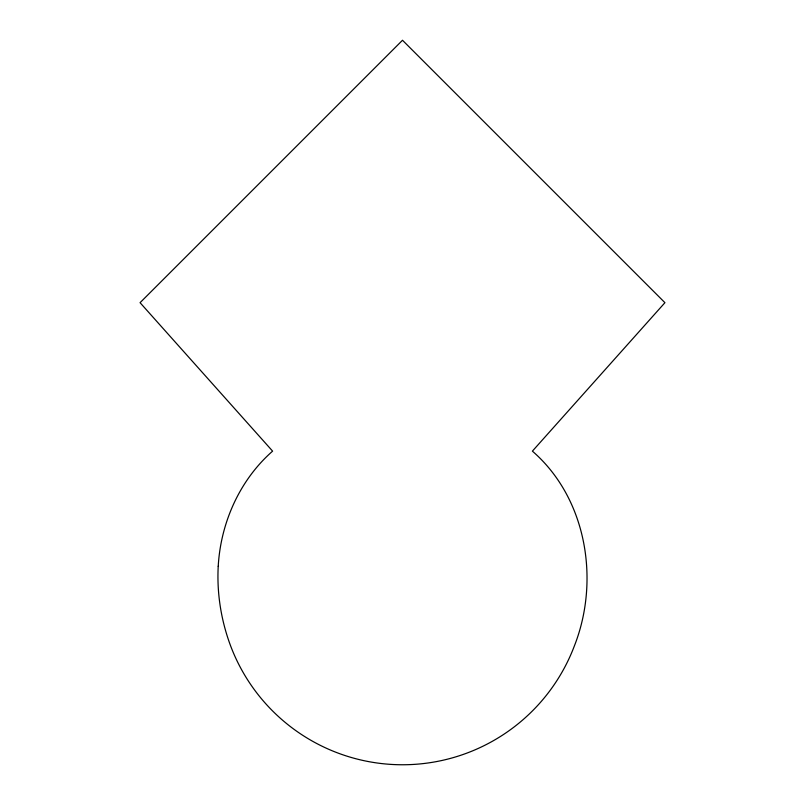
<?xml version="1.0" encoding="UTF-8"?>
<svg xmlns="http://www.w3.org/2000/svg" width="805" height="805" viewBox="0 0 805 805"><rect width="100%" height="100%" fill="white"/><g stroke="black" fill="none" stroke-linecap="round" stroke-linejoin="round"><path stroke-width="1.21" d="M218.225 566.297C216.746 593.406 221.164 620.705 230.693 646.103A183.711 183.711 0 0 0 574.307 646.103C600.158 580.586 586.795 498.365 532.397 451.142L664.93 302.68L402.5 40.25L140.07 302.68L272.603 451.142C239.659 480.011 220.661 522.848 218.225 566.297"/></g></svg>
